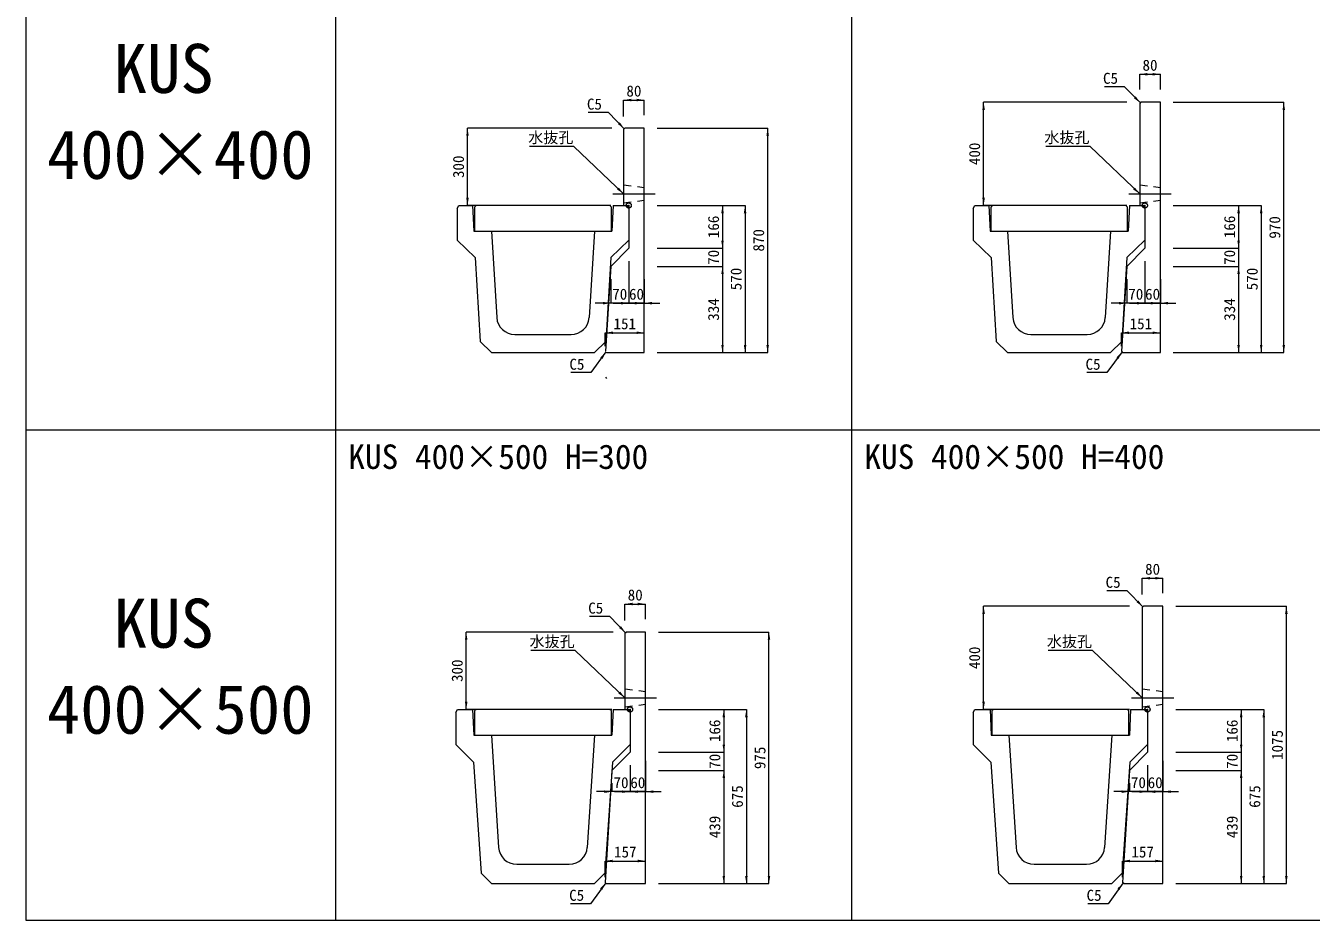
# Model space of a CAD drawing. Units: millimetres at full size, sheet at 1:40. Extents: x 86 to 35886, y -15691 to 10257.
# Drawn here: x 86 to 5068, y -15591 to -12124 of the extents above; entities that cross this region are included whole.
import ezdxf
from ezdxf.enums import TextEntityAlignment as Align

# ---------------------------------------------------------------- set-up
doc = ezdxf.new("R2010")
doc.units = ezdxf.units.MM
doc.header["$LTSCALE"] = 40
doc.header["$PDMODE"] = 32
doc.header["$PDSIZE"] = 20
doc.linetypes.add('USER1', pattern=[28.575, 19.05, -3.175, 3.175, -3.175])
doc.linetypes.add('USER2', pattern=[1.35, 0.75, -0.6])
for name, color, linetype, lineweight in [('パネックスKUS', 2, 'Continuous', 20), ('図枠', 5, 'Continuous', 13), ('寸法線', 7, 'Continuous', 13), ('引出線', 4, 'Continuous', 13), ('本体', 2, 'Continuous', 13), ('補助線', 8, 'USER1', 13)]:
    doc.layers.add(name, color=color, linetype=linetype, lineweight=lineweight)
doc.layers.add('文字', color=7, linetype='Continuous')
doc.styles.add('ＭＳ ゴシック', font='')
doc.styles.get('ＭＳ ゴシック').set_extended_font_data('MS Gothic')

# ---------------------------------------------------------------- blocks, each defined once
blk = doc.blocks.new('filled_arrow')
at = {"color": 0, "linetype": 'Continuous', "lineweight": -2}
blk.add_solid([(7.5, 1.25), (0, 0), (7.5, -1.25)], dxfattribs=at)

msp = doc.modelspace()

# ---------------------------------------------------------------- linework, layer by layer
at = {"layer": 'パネックスKUS'}
for p, q in [((4408.23, -12420.56), (4403.23, -12425.56)), ((4403.23, -12425.56), (4403.23, -12820.56)), ((4483.23, -12420.56), (4408.23, -12420.56)), ((4483.23, -13390.56), (4483.23, -12420.56)), ((2408.23, -12520.56), (2403.23, -12525.56)), ((2403.23, -12525.56), (2403.23, -12820.56)), ((2483.23, -12520.56), (2408.23, -12520.56)), ((2483.23, -13390.56), (2483.23, -12520.56)), ((2403.23, -12820.56), (2423.23, -12820.56)), ((2423.23, -12820.56), (2423.23, -12986.56)), ((4403.23, -12820.56), (4423.23, -12820.56)), ((4423.23, -12820.56), (4423.23, -12986.56)), ((2423.23, -12986.56), (2353.23, -13056.56)), ((4423.23, -12986.56), (4353.23, -13056.56)), ((2353.23, -13056.56), (2332.55, -13385.57)), ((4353.23, -13056.56), (4332.55, -13385.57)), ((2337.23, -13390.56), (2483.23, -13390.56)), ((4332.55, -13385.57), (4337.23, -13390.56)), ((4337.23, -13390.56), (4483.23, -13390.56)), ((2332.55, -13485.57), (2337.23, -13490.56)), ((4413.23, -14378.52), (4413.23, -14773.52)), ((4493.23, -14373.52), (4418.23, -14373.52)), ((4493.23, -15448.52), (4493.23, -14373.52)), ((2408.23, -14478.52), (2408.23, -14773.52)), ((2488.23, -14473.52), (2413.23, -14473.52)), ((2488.23, -15448.52), (2488.23, -14473.52)), ((2408.23, -14773.52), (2428.23, -14773.52)), ((2428.23, -14773.52), (2428.23, -14939.52)), ((4413.23, -14773.52), (4433.23, -14773.52)), ((4433.23, -14773.52), (4433.23, -14939.52)), ((2428.23, -14939.52), (2358.23, -15009.52)), ((4433.23, -14939.52), (4363.23, -15009.52)), ((2358.23, -15009.52), (2331.54, -15443.53)), ((4363.23, -15009.52), (4336.54, -15443.53)), ((2336.23, -15448.52), (2331.54, -15443.53)), ((4341.23, -15448.52), (4336.54, -15443.53)), ((2336.23, -15448.52), (2488.23, -15448.52)), ((4341.23, -15448.52), (4493.23, -15448.52))]:
    msp.add_line(p, q, dxfattribs=at)
at = {"layer": 'パネックスKUS', "linetype": 'USER2', "lineweight": 9}
for p, q in [((2403.23, -12740.56), (2483.23, -12750.56)), ((4403.23, -12740.56), (4483.23, -12750.56)), ((2403.23, -12810.56), (2483.23, -12800.56)), ((4403.23, -12810.56), (4483.23, -12800.56)), ((2408.23, -14693.52), (2488.23, -14703.52)), ((4413.23, -14693.52), (4493.23, -14703.52)), ((2408.23, -14763.52), (2488.23, -14753.52)), ((4413.23, -14763.52), (4493.23, -14753.52))]:
    msp.add_line(p, q, dxfattribs=at)
at = {"layer": 'パネックスKUS', "lineweight": 13}
for p, q in [((4413.23, -14378.52), (4418.23, -14373.52)), ((2408.23, -14478.52), (2413.23, -14473.52))]:
    msp.add_line(p, q, dxfattribs=at)
at = {"layer": '図枠'}
for p, q in [((86.23, -1890.56), (86.23, -15590.56)), ((1286.23, -1890.56), (1286.23, -15590.56)), ((3286.23, -1890.56), (3286.23, -15590.56)), ((86.23, -13690.56), (17286.23, -13690.56)), ((86.23, -15590.56), (17286.23, -15590.56))]:
    msp.add_line(p, q, dxfattribs=at)
at = {"layer": '寸法線'}
for p, q in [((4403.23, -12312.01), (4483.23, -12312.01)), ((4403.23, -12370.56), (4403.23, -12312.01)), ((4483.23, -12370.56), (4483.23, -12312.01)), ((2403.23, -12412.01), (2483.23, -12412.01)), ((2403.23, -12475.56), (2403.23, -12412.01)), ((2483.23, -12470.56), (2483.23, -12412.01)), ((3798.23, -12820.56), (3798.23, -12420.56)), ((4353.23, -12420.56), (3798.23, -12420.56)), ((4533.23, -12420.56), (4961.57, -12420.56)), ((4961.57, -13390.56), (4961.57, -12420.56)), ((1798.23, -12820.56), (1798.23, -12520.56)), ((2358.23, -12520.56), (1798.23, -12520.56)), ((2533.23, -12520.56), (2961.57, -12520.56)), ((2961.57, -13390.56), (2961.57, -12520.56)), ((2353.23, -12820.56), (1798.23, -12820.56)), ((2533.23, -12820.56), (2874.07, -12820.56)), ((2533.23, -12820.56), (2786.57, -12820.56)), ((2786.57, -12820.56), (2786.57, -12986.56)), ((2874.07, -12820.56), (2874.07, -13390.56)), ((4353.23, -12820.56), (3798.23, -12820.56)), ((4533.23, -12820.56), (4874.07, -12820.56)), ((4533.23, -12820.56), (4786.57, -12820.56)), ((4786.57, -12820.56), (4786.57, -12986.56)), ((4874.07, -12820.56), (4874.07, -13390.56)), ((2786.57, -12926.56), (2786.57, -13116.56)), ((4786.57, -12926.56), (4786.57, -13116.56)), ((2533.23, -12986.56), (2786.57, -12986.56)), ((2533.23, -12986.56), (2786.57, -12986.56)), ((4533.23, -12986.56), (4786.57, -12986.56)), ((4533.23, -12986.56), (4786.57, -12986.56)), ((2423.23, -13036.56), (2423.23, -13199.16)), ((2423.23, -13036.56), (2423.23, -13199.16)), ((4423.23, -13036.56), (4423.23, -13199.16)), ((4423.23, -13036.56), (4423.23, -13199.16)), ((2533.23, -13056.56), (2786.57, -13056.56)), ((2533.23, -13056.56), (2786.57, -13056.56)), ((2786.57, -13056.56), (2786.57, -13390.56)), ((4533.23, -13056.56), (4786.57, -13056.56)), ((4533.23, -13056.56), (4786.57, -13056.56)), ((4786.57, -13056.56), (4786.57, -13390.56)), ((2353.23, -13106.56), (2353.23, -13199.16)), ((2483.23, -13106.56), (2483.23, -13199.16)), ((4353.23, -13106.56), (4353.23, -13199.16)), ((4483.23, -13106.56), (4483.23, -13199.16)), ((2483.23, -13199.16), (2293.23, -13199.16)), ((2363.23, -13199.16), (2543.23, -13199.16)), ((4483.23, -13199.16), (4293.23, -13199.16)), ((4363.23, -13199.16), (4543.23, -13199.16)), ((2332.23, -13313.79), (2483.23, -13313.79)), ((2332.23, -13365.56), (2332.23, -13313.79)), ((2483.23, -13365.56), (2483.23, -13313.79)), ((4332.23, -13313.79), (4483.23, -13313.79)), ((4332.23, -13365.56), (4332.23, -13313.79)), ((4483.23, -13365.56), (4483.23, -13313.79)), ((2533.23, -13390.56), (2961.57, -13390.56)), ((2533.23, -13390.56), (2874.07, -13390.56)), ((2533.23, -13390.56), (2786.57, -13390.56)), ((4533.23, -13390.56), (4961.57, -13390.56)), ((4533.23, -13390.56), (4874.07, -13390.56)), ((4533.23, -13390.56), (4786.57, -13390.56)), ((4413.23, -14264.97), (4493.23, -14264.97)), ((4413.23, -14328.52), (4413.23, -14264.97)), ((4493.23, -14323.52), (4493.23, -14264.97)), ((2408.23, -14364.97), (2488.23, -14364.97)), ((2408.23, -14428.52), (2408.23, -14364.97)), ((2488.23, -14423.52), (2488.23, -14364.97)), ((3798.23, -14773.52), (3798.23, -14373.52)), ((4363.23, -14373.52), (3798.23, -14373.52)), ((4543.23, -14373.52), (4971.57, -14373.52)), ((4971.57, -15448.52), (4971.57, -14373.52)), ((1793.23, -14773.52), (1793.23, -14473.52)), ((2363.23, -14473.52), (1793.23, -14473.52)), ((2538.23, -14473.52), (2966.57, -14473.52)), ((2966.57, -15448.52), (2966.57, -14473.52)), ((2358.23, -14773.52), (1793.23, -14773.52)), ((2538.23, -14773.52), (2879.07, -14773.52)), ((2538.23, -14773.52), (2791.57, -14773.52)), ((2791.57, -14773.52), (2791.57, -14939.52)), ((2879.07, -14773.52), (2879.07, -15448.52)), ((4363.23, -14773.52), (3798.23, -14773.52)), ((4543.23, -14773.52), (4884.07, -14773.52)), ((4543.23, -14773.52), (4796.57, -14773.52)), ((4796.57, -14773.52), (4796.57, -14939.52)), ((4884.07, -14773.52), (4884.07, -15448.52)), ((2791.57, -14879.52), (2791.57, -15069.52)), ((4796.57, -14879.52), (4796.57, -15069.52)), ((2538.23, -14939.52), (2791.57, -14939.52)), ((2538.23, -14939.52), (2791.57, -14939.52)), ((4543.23, -14939.52), (4796.57, -14939.52)), ((4543.23, -14939.52), (4796.57, -14939.52)), ((2428.23, -14989.52), (2428.23, -15092.12)), ((2428.23, -14989.52), (2428.23, -15092.12)), ((2488.23, -14972.52), (2488.23, -15092.12)), ((4433.23, -14989.52), (4433.23, -15092.12)), ((4433.23, -14989.52), (4433.23, -15092.12)), ((4493.23, -14972.52), (4493.23, -15092.12)), ((2538.23, -15009.52), (2791.57, -15009.52)), ((2538.23, -15009.52), (2791.57, -15009.52)), ((2791.57, -15009.52), (2791.57, -15448.52)), ((4543.23, -15009.52), (4796.57, -15009.52)), ((4543.23, -15009.52), (4796.57, -15009.52)), ((4796.57, -15009.52), (4796.57, -15448.52)), ((2488.23, -15092.12), (2298.23, -15092.12)), ((2358.23, -15059.52), (2358.23, -15092.12)), ((2368.23, -15092.12), (2548.23, -15092.12)), ((4493.23, -15092.12), (4303.23, -15092.12)), ((4363.23, -15059.52), (4363.23, -15092.12)), ((4373.23, -15092.12), (4553.23, -15092.12)), ((2331.23, -15360.82), (2488.23, -15360.82)), ((2331.23, -15423.52), (2331.23, -15360.82)), ((2488.23, -15423.52), (2488.23, -15360.82)), ((4336.23, -15360.82), (4493.23, -15360.82)), ((4336.23, -15423.52), (4336.23, -15360.82)), ((4493.23, -15423.52), (4493.23, -15360.82)), ((2538.23, -15448.52), (2966.57, -15448.52)), ((2538.23, -15448.52), (2879.07, -15448.52)), ((2538.23, -15448.52), (2791.57, -15448.52)), ((4543.23, -15448.52), (4971.57, -15448.52)), ((4543.23, -15448.52), (4884.07, -15448.52)), ((4543.23, -15448.52), (4796.57, -15448.52))]:
    msp.add_line(p, q, dxfattribs=at)
at = {"layer": '引出線'}
for points in [[(4405.73, -12423.06), (4344.24, -12360.35), (4266.47, -12360.35)], [(2405.73, -12523.06), (2344.24, -12460.35), (2266.47, -12460.35)], [(2403.23, -12775.56), (2210.77, -12592.12), (2039.03, -12592.12)], [(4403.23, -12775.56), (4210.77, -12592.12), (4039.03, -12592.12)], [(2334.89, -13388.07), (2276.46, -13468.33), (2198.69, -13468.33)], [(4334.89, -13388.07), (4276.46, -13468.33), (4198.69, -13468.33)], [(4415.73, -14376.02), (4354.24, -14313.31), (4276.47, -14313.31)], [(2410.73, -14476.02), (2349.24, -14413.31), (2271.47, -14413.31)], [(2408.23, -14728.52), (2215.77, -14545.08), (2044.03, -14545.08)], [(4413.23, -14728.52), (4220.77, -14545.08), (4049.03, -14545.08)], [(2333.89, -15446.03), (2275.46, -15526.29), (2197.69, -15526.29)], [(4338.89, -15446.03), (4280.46, -15526.29), (4202.69, -15526.29)]]:
    msp.add_lwpolyline(points, dxfattribs=at)
at = {"layer": '本体'}
for p, q in [((1758.23, -12832.56), (1764.23, -12820.56)), ((1758.23, -12832.56), (1758.23, -12954.56)), ((1764.23, -12820.56), (1818.23, -12820.56)), ((1818.23, -12820.56), (1823.23, -12920.56)), ((2363.23, -12820.56), (2358.23, -12920.56)), ((2363.23, -12820.56), (2417.23, -12820.56)), ((2423.23, -12832.56), (2417.23, -12820.56)), ((2423.23, -12832.56), (2423.23, -12954.56)), ((3758.23, -12832.56), (3764.23, -12820.56)), ((3758.23, -12832.56), (3758.23, -12954.56)), ((3764.23, -12820.56), (3818.23, -12820.56)), ((3818.23, -12820.56), (3823.23, -12920.56)), ((4363.23, -12820.56), (4358.23, -12920.56)), ((4363.23, -12820.56), (4417.23, -12820.56)), ((4423.23, -12832.56), (4417.23, -12820.56)), ((4423.23, -12832.56), (4423.23, -12954.56)), ((1823.23, -12920.56), (1890.73, -12920.56)), ((1890.73, -12920.56), (1911.63, -13254.93)), ((2290.73, -12920.56), (2269.83, -13254.93)), ((2290.73, -12920.56), (2358.23, -12920.56)), ((3823.23, -12920.56), (3890.73, -12920.56)), ((3890.73, -12920.56), (3911.63, -13254.93)), ((4290.73, -12920.56), (4269.83, -13254.93)), ((4290.73, -12920.56), (4358.23, -12920.56)), ((1758.23, -12954.56), (1827.73, -13021.56)), ((2423.23, -12954.56), (2353.73, -13021.56)), ((3758.23, -12954.56), (3827.73, -13021.56)), ((4423.23, -12954.56), (4353.73, -13021.56)), ((1827.73, -13021.56), (1847.33, -13347.17)), ((2353.73, -13021.56), (2334.13, -13347.17)), ((3827.73, -13021.56), (3847.33, -13347.17)), ((4353.73, -13021.56), (4334.13, -13347.17)), ((1890.73, -13390.56), (1847.33, -13347.17)), ((1981.49, -13320.56), (2199.97, -13320.56)), ((2290.73, -13390.56), (2334.13, -13347.17)), ((3890.73, -13390.56), (3847.33, -13347.17)), ((3981.49, -13320.56), (4199.97, -13320.56)), ((4290.73, -13390.56), (4334.13, -13347.17)), ((1890.73, -13390.56), (2290.73, -13390.56)), ((3890.73, -13390.56), (4290.73, -13390.56)), ((1753.23, -14785.52), (1759.23, -14773.52)), ((1753.23, -14785.52), (1753.23, -14909.52)), ((1759.23, -14773.52), (1818.23, -14773.52)), ((1818.23, -14773.52), (1823.23, -14873.52)), ((2363.23, -14773.52), (2358.23, -14873.52)), ((2363.23, -14773.52), (2422.23, -14773.52)), ((2428.23, -14785.52), (2422.23, -14773.52)), ((2428.23, -14785.52), (2428.23, -14909.52)), ((3758.23, -14785.52), (3764.23, -14773.52)), ((3758.23, -14785.52), (3758.23, -14909.52)), ((3764.23, -14773.52), (3823.23, -14773.52)), ((3823.23, -14773.52), (3828.23, -14873.52)), ((4368.23, -14773.52), (4363.23, -14873.52)), ((4368.23, -14773.52), (4427.23, -14773.52)), ((4433.23, -14785.52), (4427.23, -14773.52)), ((4433.23, -14785.52), (4433.23, -14909.52)), ((1823.23, -14873.52), (1890.73, -14873.52)), ((1890.73, -14873.52), (1918.98, -15308.06)), ((2290.73, -14873.52), (2262.49, -15308.06)), ((2290.73, -14873.52), (2358.23, -14873.52)), ((3828.23, -14873.52), (3895.73, -14873.52)), ((3895.73, -14873.52), (3923.98, -15308.07)), ((4295.73, -14873.52), (4267.49, -15308.07)), ((4295.73, -14873.52), (4363.23, -14873.52)), ((1753.23, -14909.52), (1821.23, -14977.52)), ((2428.23, -14909.52), (2360.23, -14977.52)), ((3758.23, -14909.52), (3826.23, -14977.52)), ((4433.23, -14909.52), (4365.23, -14977.52)), ((1821.23, -14977.52), (1850.61, -15408.4)), ((2360.23, -14977.52), (2330.85, -15408.4)), ((3826.23, -14977.52), (3855.61, -15408.4)), ((4365.23, -14977.52), (4335.85, -15408.4)), ((1988.83, -15373.52), (2192.63, -15373.52)), ((3993.83, -15373.52), (4197.63, -15373.52)), ((1890.73, -15448.52), (1850.61, -15408.4)), ((2290.73, -15448.52), (2330.85, -15408.4)), ((3895.73, -15448.52), (3855.61, -15408.4)), ((4295.73, -15448.52), (4335.85, -15408.4)), ((1890.73, -15448.52), (2290.73, -15448.52)), ((3895.73, -15448.52), (4295.73, -15448.52))]:
    msp.add_line(p, q, dxfattribs=at)
at = {"layer": '本体', "lineweight": 20}
for points in [[(1825.73, -12920.56), (2355.73, -12920.56), (2355.73, -12826.56), (2349.73, -12820.56), (1831.73, -12820.56), (1825.73, -12826.56)], [(3825.73, -12920.56), (4355.73, -12920.56), (4355.73, -12826.56), (4349.73, -12820.56), (3831.73, -12820.56), (3825.73, -12826.56)], [(1825.73, -14873.52), (2355.73, -14873.52), (2355.73, -14779.52), (2349.73, -14773.52), (1831.73, -14773.52), (1825.73, -14779.52)], [(3830.73, -14873.52), (4360.73, -14873.52), (4360.73, -14779.52), (4354.73, -14773.52), (3836.73, -14773.52), (3830.73, -14779.52)]]:
    msp.add_lwpolyline(points, close=True, dxfattribs=at)
at = {"layer": '本体'}
for centre, start, end in [((1981.49, -13250.56), 183.57633, 270), ((2199.97, -13250.56), 270, 356.42367), ((3981.49, -13250.56), 183.57633, 270), ((4199.97, -13250.56), 270, 356.42367), ((1988.83, -15303.52), 183.71899, 270), ((2192.63, -15303.52), 270, 356.28101), ((3993.83, -15303.52), 183.71899, 270), ((4197.63, -15303.52), 270, 356.28101)]:
    msp.add_arc(centre, 70, start, end, dxfattribs=at)
at = {"layer": '補助線'}
for p, q in [((2361.37, -12775.56), (2525.09, -12775.56)), ((4361.37, -12775.56), (4525.09, -12775.56)), ((2366.37, -14728.52), (2530.09, -14728.52)), ((4371.37, -14728.52), (4535.09, -14728.52))]:
    msp.add_line(p, q, dxfattribs=at)
for p in [(2423.23, -12820.56), (4423.23, -12820.56), (2428.23, -14773.52), (4433.23, -14773.52)]:
    msp.add_point(p, dxfattribs=at)

# ---------------------------------------------------------------- block references
at = {"layer": '寸法線', "xscale": 4, "yscale": 4}
for p in [(4403.23, -12312.01), (2403.23, -12412.01), (2423.23, -13199.16), (2483.23, -13199.16), (4423.23, -13199.16), (4483.23, -13199.16), (2332.23, -13313.79), (4332.23, -13313.79), (4413.23, -14264.97), (2408.23, -14364.97), (2428.23, -15092.12), (2488.23, -15092.12), (4433.23, -15092.12), (4493.23, -15092.12), (2331.23, -15360.82), (4336.23, -15360.82)]:
    msp.add_blockref('filled_arrow', p, dxfattribs=at)
for p, rotation in [((4483.23, -12312.01), 180), ((2483.23, -12412.01), 180), ((3798.23, -12420.56), 270), ((4961.57, -12420.56), 270), ((1798.23, -12520.56), 270), ((2961.57, -12520.56), 270), ((1798.23, -12820.56), 90), ((3798.23, -12820.56), 90), ((2786.57, -12820.56), 270), ((2874.07, -12820.56), 270), ((4786.57, -12820.56), 270), ((4874.07, -12820.56), 270), ((2786.57, -12986.56), 90), ((2786.57, -12986.56), 90), ((4786.57, -12986.56), 90), ((4786.57, -12986.56), 90), ((2786.57, -13056.56), 270), ((2786.57, -13056.56), 270), ((4786.57, -13056.56), 270), ((4786.57, -13056.56), 270), ((2353.23, -13199.16), 180), ((2423.23, -13199.16), 180), ((4353.23, -13199.16), 180), ((4423.23, -13199.16), 180), ((2483.23, -13313.79), 180), ((4483.23, -13313.79), 180), ((2786.57, -13390.56), 90), ((2874.07, -13390.56), 90), ((2961.57, -13390.56), 90), ((4786.57, -13390.56), 90), ((4874.07, -13390.56), 90), ((4961.57, -13390.56), 90), ((4493.23, -14264.97), 180), ((2488.23, -14364.97), 180), ((3798.23, -14373.52), 270), ((4971.57, -14373.52), 270), ((1793.23, -14473.52), 270), ((2966.57, -14473.52), 270), ((1793.23, -14773.52), 90), ((3798.23, -14773.52), 90), ((2791.57, -14773.52), 270), ((2879.07, -14773.52), 270), ((4796.57, -14773.52), 270), ((4884.07, -14773.52), 270), ((2791.57, -14939.52), 90), ((2791.57, -14939.52), 90), ((4796.57, -14939.52), 90), ((4796.57, -14939.52), 90), ((2791.57, -15009.52), 270), ((2791.57, -15009.52), 270), ((4796.57, -15009.52), 270), ((4796.57, -15009.52), 270), ((2358.23, -15092.12), 180), ((2428.23, -15092.12), 180), ((4363.23, -15092.12), 180), ((4433.23, -15092.12), 180), ((2488.23, -15360.82), 180), ((4493.23, -15360.82), 180), ((2791.57, -15448.52), 90), ((2879.07, -15448.52), 90), ((2966.57, -15448.52), 90), ((4796.57, -15448.52), 90), ((4884.07, -15448.52), 90), ((4971.57, -15448.52), 90)]:
    msp.add_blockref('filled_arrow', p, dxfattribs=dict(at, rotation=rotation))
at = {"layer": '引出線', "xscale": 4, "yscale": 4}
for p, rotation in [((4405.73, -12423.06), 134.4), ((2405.73, -12523.06), 134.4), ((2403.23, -12775.56), 136.4), ((4403.23, -12775.56), 136.4), ((2334.89, -13388.07), 233.9), ((4334.89, -13388.07), 233.9), ((4415.73, -14376.02), 134.4), ((2410.73, -14476.02), 134.4), ((2408.23, -14728.52), 136.4), ((4413.23, -14728.52), 136.4), ((2333.89, -15446.03), 233.9), ((4338.89, -15446.03), 233.9)]:
    msp.add_blockref('filled_arrow', p, dxfattribs=dict(at, rotation=rotation))

# ---------------------------------------------------------------- texts
at = {"layer": '寸法線', "style": 'ＭＳ ゴシック'}
for s, p in [('80', (4443.23, -12277.01)), ('80', (2443.23, -12377.01)), ('70', (2388.23, -13164.16)), ('60', (2453.23, -13164.16)), ('70', (4388.23, -13164.16)), ('60', (4453.23, -13164.16)), ('151', (2407.73, -13278.79)), ('151', (4407.73, -13278.79)), ('80', (4453.23, -14229.97)), ('80', (2448.23, -14329.97)), ('70', (2393.23, -15057.12)), ('60', (2458.23, -15057.12)), ('70', (4398.23, -15057.12)), ('60', (4463.23, -15057.12)), ('157', (2409.73, -15325.82)), ('157', (4414.73, -15325.82))]:
    msp.add_text(s, height=42.72, dxfattribs=at).set_placement(p, align=Align.MIDDLE_CENTER)
for s, p in [('400', (3763.23, -12620.56)), ('300', (1763.23, -12670.56)), ('166', (2751.57, -12903.56)), ('166', (4751.57, -12903.56)), ('970', (4926.57, -12905.56)), ('870', (2926.57, -12955.56)), ('70', (2751.57, -13021.56)), ('70', (4751.57, -13021.56)), ('570', (2839.07, -13105.56)), ('570', (4839.07, -13105.56)), ('334', (2751.57, -13223.56)), ('334', (4751.57, -13223.56)), ('400', (3763.23, -14573.52)), ('300', (1758.23, -14623.52)), ('166', (2756.57, -14856.52)), ('166', (4761.57, -14856.52)), ('1075', (4936.57, -14911.02)), ('975', (2931.57, -14961.02)), ('70', (2756.57, -14974.52)), ('70', (4761.57, -14974.52)), ('675', (2844.07, -15111.02)), ('675', (4849.07, -15111.02)), ('439', (2756.57, -15229.02)), ('439', (4761.57, -15229.02))]:
    msp.add_text(s, height=42.72, rotation=90, dxfattribs=at).set_placement(p, align=Align.MIDDLE_CENTER)
at = {"layer": '引出線', "style": 'ＭＳ ゴシック'}
for s, p in [('C5', (4319.24, -12306.35)), ('C5', (2319.24, -12406.35)), ('水抜孔', (2208.52, -12535.83)), ('水抜孔', (4208.52, -12535.83)), ('C5', (2251.46, -13414.33)), ('C5', (4251.46, -13414.33)), ('C5', (4329.24, -14259.31)), ('C5', (2324.24, -14359.31)), ('水抜孔', (2213.52, -14488.79)), ('水抜孔', (4218.52, -14488.79)), ('C5', (2250.46, -15472.29)), ('C5', (4255.46, -15472.29))]:
    msp.add_text(s, height=42.72, dxfattribs=at).set_placement(p, align=Align.TOP_RIGHT)
at = {"layer": '文字', "style": 'ＭＳ ゴシック'}
for s, p in [('KUS ', (427.23, -12194.4)), ('400×400', (168.23, -12527.73)), ('KUS ', (427.23, -14344.4)), ('400×500', (168.23, -14677.73))]:
    msp.add_text(s, height=189.9, dxfattribs=at).set_placement(p, align=Align.TOP_LEFT)
for s, p in [('KUS 400×500 H=300', (1336.23, -13870.06)), ('KUS 400×500 H=400', (3336.23, -13870.06))]:
    msp.add_text(s, height=94.94, dxfattribs=at).set_placement(p, align=Align.BOTTOM_LEFT)

doc.saveas('drawing.dxf')
